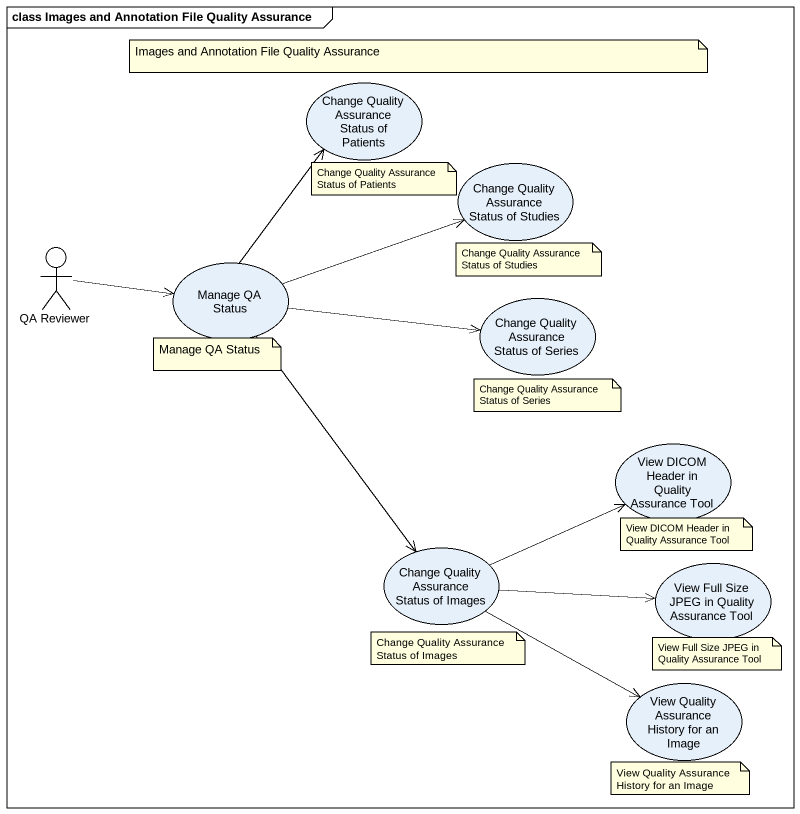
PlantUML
@startuml
mainframe class Images and Annotation File Quality Assurance
usecase "Change Quality Assurance Status of Patients" as Change_Quality_Assurance
usecase "Change Quality Assurance Status of Studies" as Change_Quality_Assurance_2
actor "QA Reviewer" as QA_Reviewer
usecase "Manage QA Status" as Manage_QA_Status
usecase "Change Quality Assurance Status of Series" as Change_Quality_Assurance_3
usecase "View DICOM Header in Quality Assurance Tool" as View_DICOM_Header_in
usecase "Change Quality Assurance Status of Images" as Change_Quality_Assurance_4
usecase "View Full Size JPEG in Quality Assurance Tool" as View_Full_Size_JPEG_in
usecase "View Quality Assurance History for an Image" as View_Quality_Assurance
QA_Reviewer -right-> Manage_QA_Status
Manage_QA_Status -up-> Change_Quality_Assurance
Manage_QA_Status -right-> Change_Quality_Assurance_2
Manage_QA_Status -right-> Change_Quality_Assurance_3
Manage_QA_Status --> Change_Quality_Assurance_4
Change_Quality_Assurance_4 -right-> View_DICOM_Header_in
Change_Quality_Assurance_4 -right-> View_Full_Size_JPEG_in
Change_Quality_Assurance_4 -right-> View_Quality_Assurance
note as N1
  Images and Annotation File Quality Assurance
end note
note as N2
  Change Quality Assurance Status of Patients
end note
note as N3
  Change Quality Assurance Status of Studies
end note
note as N4
  Manage QA Status
end note
note as N5
  Change Quality Assurance Status of Series
end note
note as N6
  View DICOM Header in Quality Assurance Tool
end note
note as N7
  Change Quality Assurance Status of Images
end note
note as N8
  View Full Size JPEG in Quality Assurance Tool
end note
note as N9
  View Quality Assurance History for an Image
end note
@enduml
